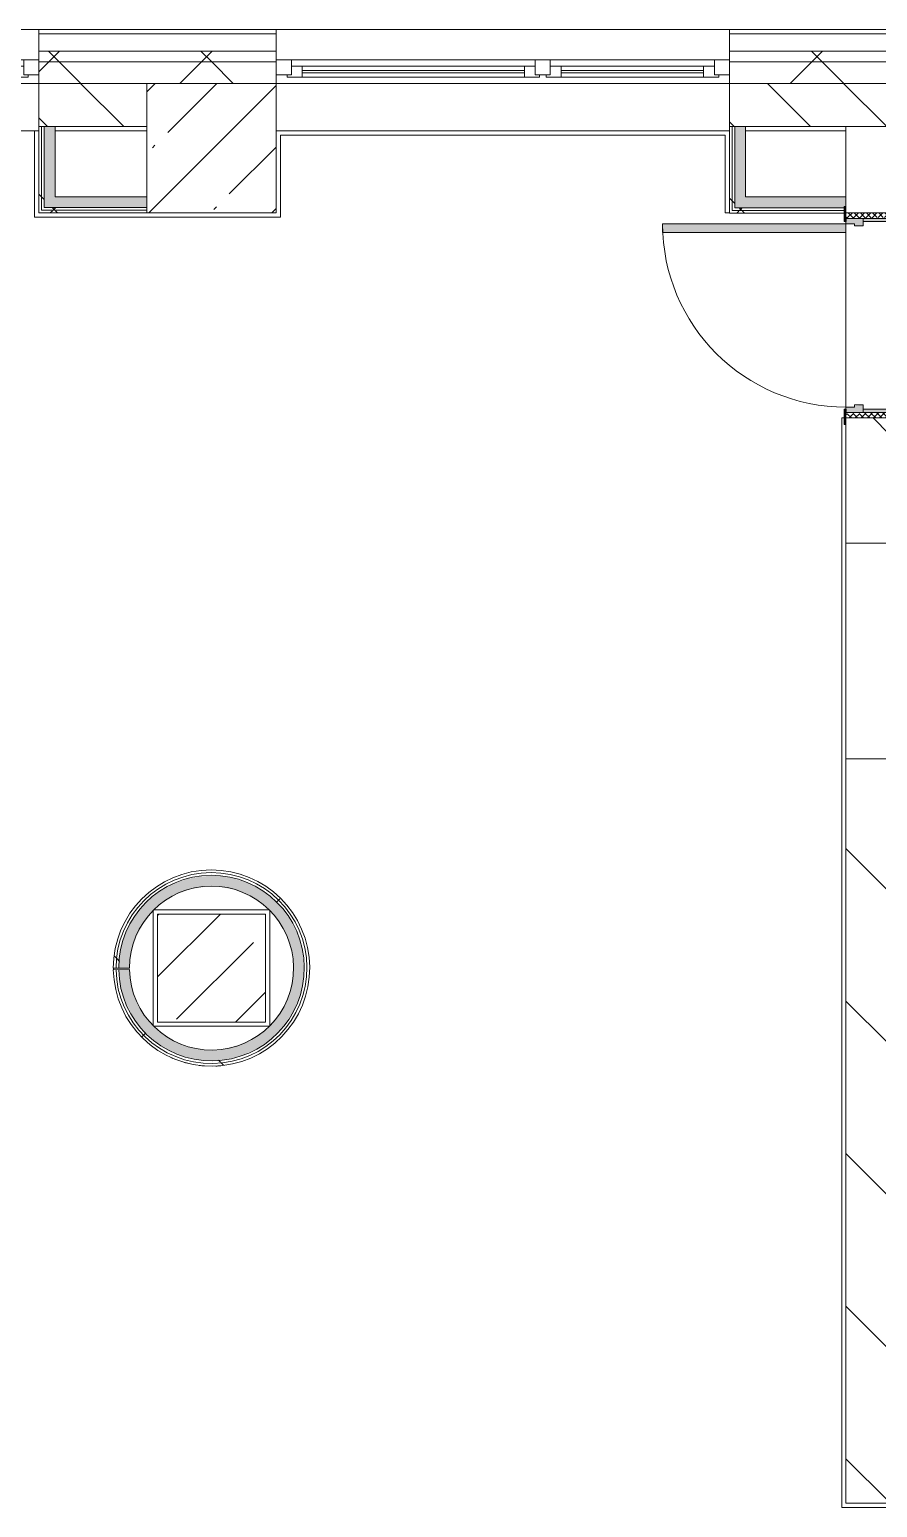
# Model space of a CAD drawing. Header units: millimetres. Extents: x -4196 to 190310, y -8553 to 29000.
# Drawn here: x 106963 to 110892, y 20500 to 27350 of the extents above; entities that cross this region are included whole.
import ezdxf

# ---------------------------------------------------------------- set-up
doc = ezdxf.new("R2010")
doc.units = ezdxf.units.MM
for name, color, linetype, lineweight, true_color in [('A-DOOR-1', 7, 'Continuous', 5, 0xaaaaaa), ('A-DOOR-2', 7, 'Continuous', 5, 0xe2e2e2), ('A-DOOR-FRAM-1', 7, 'Continuous', 5, 0xe2e2e2), ('A-DOOR-FRAM-2', 7, 'Continuous', 5, 0xaaaaaa), ('A-FLOR-1', 7, 'Continuous', 5, 0xaaaaaa), ('I-WALL-1', 7, 'Continuous', 5, 0xe7e7e7), ('I-WALL-2', 7, 'Continuous', 9, 0xe7e7e7)]:
    doc.layers.add(name, color=color, linetype=linetype, lineweight=lineweight, true_color=true_color)
for name, color, linetype, lineweight in [('A-GLAZ-1', 7, 'Continuous', 5), ('A-WALL', 7, 'Continuous', 9), ('A-WALL-4', 7, 'Continuous', 5), ('I-WALL-3', 7, 'Continuous', 5), ('S-COLS-2', 7, 'Continuous', 5)]:
    doc.layers.add(name, color=color, linetype=linetype, lineweight=lineweight)
pattern_1 = [(45, (59346.5, 0), (-353.5534, 353.5534), []), (135, (59346.5, 0), (-353.5534, -353.5534), [])]
pattern_2 = [(45, (59346.5, 0), (-530.33, 530.33), []), (135, (59346.5, 0), (-530.33, -530.33), [])]

# ---------------------------------------------------------------- blocks, each defined once
blk = doc.blocks.new('BSC_Колонна _Прямоугольная - 500х500-V125-1_6_1_птичка')
at = {"layer": 'S-COLS-2'}
h = blk.add_hatch(dxfattribs=at)
h.set_pattern_fill('FP_170', color=256, style=0, pattern_type=2)
h.set_pattern_definition([(45, (-48460, -23000), (-285.123, 285.123), []), (45, (-48174.88, -23000), (-285.123, 285.123), [504.031, -100.806, 16.764, -84.042])])
h.paths.add_polyline_path([(-250, -250), (250, -250), (250, 250), (-250, 250), (-250, 67)])
for p, q in [((250, 250), (-250, 250)), ((-250, 250), (-250, -250)), ((250, -250), (250, 250)), ((-250, -250), (250, -250))]:
    blk.add_line(p, q, dxfattribs=at)
blk = doc.blocks.new('120_Окно_СКБ_2Ст - 120_Окно_СКБ_2Ст 3100х2500 _мал_створка слева_-22273855-1_6_1_птичка')
at = {"layer": 'A-GLAZ-1'}
for p, q in [((-1550, -75), (-1550, -5)), ((-1550, -5), (-1480, -5)), ((1550, -5), (-1550, -5)), ((-1480, -5), (-1480, -75)), ((650, -35), (-1480, -35)), ((-1480, -35), (-1480, -75)), ((-1430, -85), (-1430, -35)), ((-1430, -55), (600, -55)), ((600, -65), (-1430, -65)), ((600, -85), (600, -35)), ((650, -75), (650, -5)), ((650, -5), (720, -5)), ((650, -75), (650, -35)), ((720, -5), (720, -75)), ((1480, -35), (720, -35)), ((720, -35), (720, -75)), ((770, -85), (770, -35)), ((770, -55), (1430, -55)), ((1430, -65), (770, -65)), ((1430, -85), (1430, -35)), ((1480, -75), (1480, -5)), ((1480, -5), (1550, -5)), ((1480, -75), (1480, -35)), ((1550, -5), (1550, -75)), ((-1480, -75), (-1550, -75)), ((-1550, -75), (-1500, -75)), ((-1480, -75), (-1500, -75)), ((-1500, -75), (-1500, -85)), ((-1500, -85), (670, -85)), ((670, -85), (-1500, -85)), ((720, -75), (650, -75)), ((670, -75), (650, -75)), ((670, -75), (700, -75)), ((670, -85), (670, -75)), ((720, -75), (700, -75)), ((700, -75), (700, -85)), ((700, -85), (1500, -85)), ((1500, -85), (700, -85)), ((1550, -75), (1480, -75)), ((1500, -75), (1480, -75)), ((1500, -75), (1550, -75)), ((1500, -85), (1500, -75))]:
    blk.add_line(p, q, dxfattribs=at)
blk = doc.blocks.new('120_Окно_СКБ_2Ст - 120_Окно_СКБ_2Ст 2100х2400 _мал створка справа_-19092174-1_6_1_птичка')
at = {"layer": 'A-GLAZ-1'}
for p, q in [((-1050, -75), (-1050, -5)), ((-1050, -5), (-980, -5)), ((1050, -5), (-1050, -5)), ((-980, -5), (-980, -75)), ((150, -35), (-980, -35)), ((-980, -35), (-980, -75)), ((-930, -85), (-930, -35)), ((-930, -55), (100, -55)), ((100, -65), (-930, -65)), ((100, -85), (100, -35)), ((150, -75), (150, -5)), ((150, -5), (220, -5)), ((150, -75), (150, -35)), ((220, -5), (220, -75)), ((980, -35), (220, -35)), ((220, -35), (220, -75)), ((270, -85), (270, -35)), ((270, -55), (930, -55)), ((930, -65), (270, -65)), ((930, -85), (930, -35)), ((980, -75), (980, -5)), ((980, -5), (1050, -5)), ((980, -75), (980, -35)), ((1050, -5), (1050, -75)), ((-980, -75), (-1050, -75)), ((-1050, -75), (-1000, -75)), ((-980, -75), (-1000, -75)), ((-1000, -75), (-1000, -85)), ((-1000, -85), (170, -85)), ((170, -85), (-1000, -85)), ((220, -75), (150, -75)), ((170, -75), (150, -75)), ((170, -75), (200, -75)), ((170, -85), (170, -75)), ((220, -75), (200, -75)), ((200, -75), (200, -85)), ((200, -85), (1000, -85)), ((1000, -85), (200, -85)), ((1050, -75), (980, -75)), ((1000, -75), (980, -75)), ((1000, -75), (1050, -75)), ((1000, -85), (1000, -75))]:
    blk.add_line(p, q, dxfattribs=at)
blk = doc.blocks.new('110_Дверь_СКБ_1Ст_Внутренняя1 - Д-26л 950х2100 EIW30-32941023-1_6_1_птичка')
at = {"layer": 'A-DOOR-1'}
h = blk.add_hatch(dxfattribs=at)
h.set_pattern_fill('FP_119', color=256, style=0, pattern_type=2)
h.set_pattern_definition([(135, (1826.41, 164.685), (-14.14214, -14.14214), []), (225, (1826.41, 164.685), (14.14214, -14.14214), [])])
h.paths.add_polyline_path([(462.5, 100), (467.5, -100), (487.5, -100), (487.5, 100), (467.5, 100)])
at = {"layer": 'A-DOOR-2'}
h = blk.add_hatch(color=256, dxfattribs=at)
h.paths.add_polyline_path([(-437.5, 92.9), (-437.5, 20), (-402.5, 20), (-407.2, 60), (-412.5, 65.8), (-412.5, 100), (-437.5, 94.9), (-437.5, 94)])
h.paths.add_polyline_path([(427.5, 44), (427.5, 20), (462.5, 20), (462.5, 100), (437.5, 100), (437.5, 60), (427.5, 60)])
at = {"layer": 'A-DOOR-FRAM-1'}
for points in [[(397.5, 100), (437.5, 100), (437.5, 950), (397.5, 950), (397.5, 120)], [(-492.5, 102.9), (-492.5, 100), (-422.5, 100), (-422.5, 108), (-492.5, 108)], [(447.5, 108), (447.5, 100), (517.5, 100), (517.5, 108), (462.5, 108)], [(-437.5, -100), (-422.5, -100), (-422.5, 20), (-437.5, 20)], [(447.5, -100), (462.5, -100), (462.5, 20), (447.5, 20)], [(-492.5, -100), (-492.5, -108), (-422.5, -108), (-422.5, -100), (-462.5, -100)], [(447.5, -100), (447.5, -108), (517.5, -108), (517.5, -100), (462.5, -100)]]:
    blk.add_hatch(color=256, dxfattribs=at).paths.add_polyline_path(points)
at = {"layer": 'A-DOOR-FRAM-2'}
h = blk.add_hatch(dxfattribs=at)
h.set_pattern_fill('FP_120', color=256, style=0, pattern_type=2)
h.set_pattern_definition([(45, (-296.384, 164.685), (-14.1421, 14.1421), []), (135, (-296.384, 164.685), (-14.1421, -14.1421), [])])
h.paths.add_polyline_path([(-462.5, -100), (-437.5, -100), (-443.3, 100), (-462.5, 100)])
at = {"layer": 'A-DOOR-1'}
for p, q in [((437.5, 950), (397.5, 950)), ((397.5, 950), (397.5, 100)), ((437.5, 100), (437.5, 950)), ((397.5, 100), (437.5, 100))]:
    blk.add_line(p, q, dxfattribs=at)
blk.add_arc((437.5, 100), 850, 90, 180, dxfattribs=at)
at = {"layer": 'A-DOOR-FRAM-2'}
for p, q in [((-422.5, 108), (-492.5, 108)), ((-492.5, 108), (-492.5, 100)), ((-492.5, 100), (-422.5, 100)), ((-437.5, 100), (-462.5, 100)), ((-462.5, 100), (-462.5, -100)), ((-412.5, 100), (-437.5, 100)), ((-437.5, 100), (-437.5, 20)), ((-437.5, -100), (-437.5, 100)), ((-422.5, 100), (-437.5, 100)), ((-437.5, 100), (-437.5, 99)), ((-437.5, 99), (-422.5, 99)), ((-422.5, 100), (-422.5, 108)), ((-422.5, 99), (-422.5, 100)), ((-412.5, 60), (-412.5, 100)), ((437.5, 100), (437.5, 60)), ((462.5, 100), (437.5, 100)), ((517.5, 108), (447.5, 108)), ((447.5, 108), (447.5, 100)), ((462.5, 100), (447.5, 100)), ((447.5, 100), (447.5, 99)), ((447.5, 100), (517.5, 100)), ((447.5, 99), (462.5, 99)), ((462.5, 20), (462.5, 100)), ((487.5, 100), (462.5, 100)), ((462.5, 100), (462.5, -100)), ((462.5, 99), (462.5, 100)), ((487.5, -100), (487.5, 100)), ((517.5, 100), (517.5, 108)), ((-437.5, 20), (-402.5, 20)), ((-422.5, 20), (-437.5, 20)), ((-437.5, 20), (-437.5, -100)), ((-422.5, -100), (-422.5, 20)), ((-402.5, 60), (-412.5, 60)), ((-402.5, 20), (-402.5, 60)), ((437.5, 60), (427.5, 60)), ((427.5, 60), (427.5, 20)), ((427.5, 20), (462.5, 20)), ((462.5, 20), (447.5, 20)), ((447.5, 20), (447.5, -100)), ((462.5, -100), (462.5, 20)), ((-422.5, -100), (-492.5, -100)), ((-492.5, -100), (-492.5, -108)), ((-492.5, -108), (-422.5, -108)), ((-462.5, -100), (-437.5, -100)), ((-437.5, -100), (-422.5, -100)), ((-422.5, -108), (-422.5, -100)), ((447.5, -100), (462.5, -100)), ((517.5, -100), (447.5, -100)), ((447.5, -100), (447.5, -108)), ((447.5, -108), (517.5, -108)), ((462.5, -100), (487.5, -100)), ((517.5, -108), (517.5, -100))]:
    blk.add_line(p, q, dxfattribs=at)
blk = doc.blocks.new('DOR_Проход в стене_Прямоугольный - 1000x1500-23441848-1_6_1_птичка')
at = {"layer": 'A-DOOR-1'}
for p, q in [((500, 100), (-500, 100)), ((500, -100), (-500, -100))]:
    blk.add_line(p, q, dxfattribs=at)

msp = doc.modelspace()

# ---------------------------------------------------------------- hatches: boundary and pattern name
at = {"layer": 'A-WALL-4'}
h = msp.add_hatch(dxfattribs=at)
h.set_pattern_fill('FP_116', color=256, style=0, pattern_type=2)
h.set_pattern_definition(pattern_1)
h.paths.add_polyline_path([(142771.6, 27200), (144316.5, 27200), (144316.5, 27250), (139696.5, 27250), (139696.5, 27200), (142571.6, 27200)])
h.paths.add_polyline_path([(130156.5, 27200), (130156.5, 27250), (127556.5, 27250), (127556.5, 27200), (129656.5, 27200)])
h.paths.add_polyline_path([(126106.5, 27200), (126456.5, 27200), (126456.5, 27250), (125506.5, 27250), (125506.5, 27200)])
h.paths.add_polyline_path([(132256.5, 27200), (133596.5, 27200), (133596.5, 27250), (132256.5, 27250), (132256.5, 27210)])
h.paths.add_polyline_path([(136596.5, 27200), (136596.5, 27250), (135696.5, 27250), (135696.5, 27200), (136096.5, 27200)])
h.paths.add_polyline_path([(117051.5, 27200), (117051.5, 27250), (116206.5, 27250), (116206.5, 27200)])
h.paths.add_polyline_path([(119638.6, 27200), (120406.5, 27200), (120406.5, 27250), (119351.5, 27250), (119351.5, 27200)])
h.paths.add_polyline_path([(113206.5, 27200), (114106.5, 27200), (114106.5, 27250), (113206.5, 27250), (113206.5, 27210)])
h.paths.add_polyline_path([(108106.5, 27200), (108106.5, 27250), (107006.5, 27250), (107006.5, 27200), (107506.5, 27200)])
h.paths.add_polyline_path([(111106.5, 27200), (111106.5, 27250), (110206.5, 27250), (110206.5, 27200)])
h.paths.add_polyline_path([(103906.5, 27200), (103906.5, 27250), (101506.5, 27250), (101506.5, 27200), (102908, 27200)])
h = msp.add_hatch(dxfattribs=at)
h.set_pattern_fill('FP_116', color=256, style=0, pattern_type=2)
h.set_pattern_definition(pattern_1)
h.paths.add_polyline_path([(102106.5, 27100), (103906.5, 27100), (103906.5, 27200), (101506.5, 27200), (101506.5, 27100)])
h.paths.add_polyline_path([(120106.5, 27100), (120406.5, 27100), (120406.5, 27200), (119351.5, 27200), (119351.5, 27100), (119638.6, 27100)])
h.paths.add_polyline_path([(143446.5, 27100), (144316.5, 27100), (144311.9, 27200), (139696.5, 27198.1), (139696.5, 27100), (142771.6, 27100)])
h.paths.add_polyline_path([(110746.5, 27100), (111106.5, 27100), (111106.5, 27200), (110206.5, 27200), (110206.5, 27100)])
h.paths.add_polyline_path([(113206.5, 27100), (114106.5, 27100), (114106.5, 27200), (113206.5, 27200), (113206.5, 27140)])
h.paths.add_polyline_path([(107206.5, 27100), (108106.5, 27100), (108106.5, 27200), (107006.5, 27200), (107006.5, 27100)])
h.paths.add_polyline_path([(126456.5, 27100), (126456.5, 27102), (126424.5, 27102), (126424.5, 27110), (126456.5, 27110), (126456.5, 27200), (125506.5, 27200), (125506.5, 27100), (126424.5, 27100)])
h.paths.add_polyline_path([(117051.5, 27100), (117051.5, 27200), (116206.5, 27200), (116206.5, 27100), (116696.5, 27100)])
h.paths.add_polyline_path([(136096.5, 27100), (136596.5, 27100), (136596.5, 27200), (135696.5, 27200), (135696.5, 27100)])
h.paths.add_polyline_path([(127588.5, 27100), (130156.5, 27100), (130156.5, 27200), (127556.5, 27200), (127556.5, 27110), (127588.5, 27110), (127588.5, 27102), (127556.5, 27100)])
h.paths.add_polyline_path([(132886.5, 27100), (133596.5, 27100), (133596.5, 27200), (132256.5, 27200), (132256.5, 27100)])
h = msp.add_hatch(dxfattribs=at)
h.set_pattern_fill('FP_98', color=256, style=0, pattern_type=2)
h.set_pattern_definition([(135, (59346.5, 0), (-176.7767, -176.7767), [])])
h.paths.add_polyline_path([(116696.5, 26900), (117051.5, 26900), (117051.5, 27100), (116206.5, 27100), (116206.5, 26900)])
h.paths.add_polyline_path([(102106.5, 26900), (103906.5, 26900), (103906.5, 27100), (102106.5, 27100), (102106.5, 27061.4)])
h.paths.add_polyline_path([(110343.8, 26900), (111106.5, 26900), (111106.5, 27100), (110206.5, 27100), (110206.5, 26900)])
h.paths.add_polyline_path([(113206.5, 26900), (113506.5, 26900), (113506.5, 27100), (113206.5, 27100), (113206.5, 26969.4)])
h.paths.add_polyline_path([(139996.5, 26900), (139996.5, 27100), (139696.5, 27100), (139696.5, 26900)])
h.paths.add_polyline_path([(120106.5, 26900), (120406.5, 26900), (120406.5, 27100), (120106.5, 27100), (120106.5, 26953.9)])
h.paths.add_polyline_path([(136096.5, 26900), (136096.5, 27100), (135696.5, 27100), (135696.5, 26900), (135774.7, 26900)])
h.paths.add_polyline_path([(126406.5, 26900), (126406.5, 27100), (126106.5, 27100), (126106.5, 26900)])
h.paths.add_polyline_path([(119351.5, 26900), (119506.5, 26900), (119506.5, 27100), (119351.5, 27100), (119351.5, 26936.5)])
h.paths.add_polyline_path([(127552.5, 26900), (129656.5, 26900), (129656.5, 27100), (127552.5, 27100), (127552.5, 27091.3)])
h.paths.add_polyline_path([(133596.5, 26900), (133596.5, 27100), (133386.5, 27100), (133386.5, 26900)])
h.paths.add_polyline_path([(132886.5, 26900), (132886.5, 27100), (132256.5, 27100), (132256.5, 26900)])
h.paths.add_polyline_path([(107006.5, 26900), (107506.5, 26900), (107506.5, 27100), (107006.5, 27100), (107006.5, 27079.6)])
at = {"layer": 'I-WALL-1'}
for points in [[(107081.5, 26525), (107081.5, 26900), (107031.5, 26900), (107031.5, 26525)], [(107081.5, 26525), (107506.5, 26525), (107506.5, 26575), (107081.5, 26575)], [(107794.4, 22570.2), (107867, 22574.3), (107937.9, 22590.6), (108020.2, 22628.2), (108080.8, 22670.4), (108136.8, 22726.9), (108180.5, 22790.9), (108209.7, 22855), (108223.7, 22895.9), (108235.3, 22969.6), (108229.8, 23067), (108221.7, 23112), (108196.8, 23180.3), (108147.5, 23259.9), (108107.9, 23305.7), (108048.5, 23354.3), (107982.6, 23391.1), (107911.9, 23415.7), (107838.4, 23427.6), (107753.8, 23425.2), (107689.6, 23412.3), (107620.8, 23386.2), (107555.4, 23347.2), (107521.6, 23322.1), (107471.4, 23269.4), (107430.8, 23209.1), (107400.9, 23142.8), (107382.2, 23067), (107377.9, 23000), (107426.6, 23000.8), (107432.6, 23067.6), (107450.6, 23133.1), (107497.3, 23218.3), (107541.2, 23270), (107579.9, 23303.9), (107644.7, 23342.4), (107714.2, 23367.1), (107786.2, 23377.9), (107838.4, 23377.5), (107911.9, 23363.6), (107982.6, 23335), (108020.2, 23313.5), (108076.5, 23266), (108114.8, 23221.5), (108147.5, 23167.7), (108171.9, 23104.3), (108184.6, 23037.6), (108184.6, 22965.9), (108169.7, 22891.4), (108143.8, 22827.1), (108116.5, 22780.2), (108056.5, 22715.5), (107995.1, 22671.8), (107937.9, 22644.9), (107867, 22626.4), (107828.9, 22620.7), (107761, 22622.7), (107694.6, 22636.8), (107628, 22664.9), (107555.4, 22716.7), (107524.6, 22745.2), (107483.7, 22799.4), (107450, 22870.8), (107433.9, 22925.2), (107426.6, 22992.8), (107376.6, 22991.8), (107384.1, 22919.5), (107408.4, 22839.5), (107453.2, 22757.6), (107482.6, 22718.1), (107555.4, 22652.8), (107614.4, 22617), (107669.7, 22593.6), (107722.2, 22578.3), (107761, 22574)]]:
    msp.add_hatch(color=256, dxfattribs=at).paths.add_polyline_path(points)
at = {"layer": 'I-WALL-2'}
for points in [[(110281.5, 26524), (110281.5, 26900), (110231.5, 26900), (110231.5, 26524)], [(110466, 26524), (110738.5, 26524), (110738.5, 26530), (110746.5, 26530), (110746.5, 26574), (110281.5, 26574), (110281.5, 26524), (110343.8, 26524)]]:
    msp.add_hatch(color=256, dxfattribs=at).paths.add_polyline_path(points)
at = {"layer": 'I-WALL-3'}
h = msp.add_hatch(dxfattribs=at)
h.set_pattern_fill('FP_208', color=256, style=0, pattern_type=2)
h.set_pattern_definition(pattern_2)
h.paths.add_polyline_path([(107006.5, 26500), (107019, 26500), (107019, 26900), (107006.5, 26900), (107006.5, 26512.5)])
h = msp.add_hatch(dxfattribs=at)
h.set_pattern_fill('FP_208', color=256, style=0, pattern_type=2)
h.set_pattern_definition(pattern_2)
h.paths.add_polyline_path([(107019, 26512.5), (107031.5, 26516.4), (107031.5, 26900), (107019, 26900), (107019, 26516.4)])
h = msp.add_hatch(dxfattribs=at)
h.set_pattern_fill('FP_208', color=256, style=0, pattern_type=2)
h.set_pattern_definition(pattern_2)
h.paths.add_polyline_path([(110206.5, 26499), (110219, 26500), (110219, 26900), (110206.5, 26900), (110206.5, 26500)])
h = msp.add_hatch(dxfattribs=at)
h.set_pattern_fill('FP_208', color=256, style=0, pattern_type=2)
h.set_pattern_definition(pattern_2)
h.paths.add_polyline_path([(110219, 26511.5), (110231.5, 26511.5), (110231.5, 26900), (110219, 26900), (110219, 26539.9)])
h = msp.add_hatch(dxfattribs=at)
h.set_pattern_fill('FP_115', color=256, style=0, pattern_type=2)
h.set_pattern_definition([(135, (59346.5, 0), (-353.5534, -353.5534), [])])
h.paths.add_polyline_path([(110746.5, 20520), (110946.5, 20520), (110946.5, 23970), (110746.5, 23970), (110746.5, 20521.7)])
h.paths.add_polyline_path([(110946.5, 24970), (110946.5, 25550), (110746.5, 25550), (110746.5, 24970)])
h.paths.add_polyline_path([(110946.5, 26500), (110946.5, 26900), (110746.5, 26895.5), (110746.5, 26500), (110839.3, 26500)])
h = msp.add_hatch(dxfattribs=at)
h.set_pattern_fill('FP_208', color=256, style=0, pattern_type=2)
h.set_pattern_definition(pattern_2)
h.paths.add_polyline_path([(107506.5, 26500), (107506.5, 26512.5), (107019, 26509.4), (107019, 26500), (107497.3, 26500)])
h = msp.add_hatch(dxfattribs=at)
h.set_pattern_fill('FP_208', color=256, style=0, pattern_type=2)
h.set_pattern_definition(pattern_2)
h.paths.add_polyline_path([(107406.8, 26512.5), (107506.5, 26516.4), (107506.5, 26525), (107031.5, 26525), (107031.5, 26512.5), (107400.1, 26512.5)])
h = msp.add_hatch(dxfattribs=at)
h.set_pattern_fill('FP_208', color=256, style=0, pattern_type=2)
h.set_pattern_definition(pattern_2)
h.paths.add_polyline_path([(110343.8, 26499), (110738.5, 26500), (110738.5, 26511.5), (110219, 26508.4), (110219, 26499), (110281.5, 26499)])
h = msp.add_hatch(dxfattribs=at)
h.set_pattern_fill('FP_208', color=256, style=0, pattern_type=2)
h.set_pattern_definition(pattern_2)
h.paths.add_polyline_path([(110660.4, 26511.5), (110738.5, 26511.7), (110738.5, 26524), (110231.5, 26524), (110231.5, 26511.5), (110343.8, 26511.5)])
h = msp.add_hatch(dxfattribs=at)
h.set_pattern_fill('FP_208', color=256, style=0, pattern_type=2)
h.set_pattern_definition(pattern_2)
h.paths.add_polyline_path([(107775.5, 22546.1), (107868.8, 22550.5), (107945.1, 22568), (108020.2, 22600), (108080.7, 22638.7), (108129.6, 22681.1), (108175.9, 22735.9), (108211.7, 22794.2), (108239.6, 22861.9), (108256.3, 22934.1), (108259.9, 23021), (108245.9, 23112), (108221.7, 23182.4), (108189.1, 23243.5), (108147, 23299.8), (108085.4, 23357.5), (108026.9, 23396.3), (107968.8, 23423.8), (107912.1, 23442.3), (107838.7, 23453.6), (107748.5, 23450.1), (107683, 23437.1), (107615.5, 23412.3), (107537.7, 23365.5), (107486.6, 23322.1), (107430.8, 23254), (107400.9, 23204.3), (107370.3, 23124.8), (107357, 23067), (107353, 23000), (107364, 23000), (107377.2, 23100.9), (107400.9, 23173.2), (107430.8, 23231.4), (107471.4, 23287.5), (107521.6, 23337.6), (107579.9, 23379.4), (107672.2, 23420), (107714.2, 23432.5), (107786.2, 23442), (107889, 23433.2), (107964, 23411.9), (108026.7, 23382.1), (108090.4, 23337.4), (108145.3, 23282.2), (108187.4, 23222.2), (108219.4, 23154.7), (108239.5, 23083), (108247, 23040.4), (108242.6, 22934.8), (108224.8, 22860.7), (108200.2, 22801.1), (108165.5, 22743.1), (108118.7, 22687.8), (108056.5, 22636.4), (107994.7, 22600.8), (107922.6, 22574.3), (107843.8, 22560.5), (107761, 22561.4), (107694.6, 22573.4), (107623.8, 22598.6), (107555.4, 22637.5), (107501.4, 22681.4), (107450, 22740.4), (107421, 22783.7), (107384.1, 22873.3), (107371.2, 22923.3), (107359, 22991.5), (107351.6, 22991.3), (107359.2, 22916.6), (107392, 22816), (107424, 22756.1), (107476.6, 22688.9), (107527.8, 22642.2), (107586.9, 22603.1), (107652.3, 22573.3), (107719.7, 22554.5), (107774.9, 22546.2)])
h = msp.add_hatch(dxfattribs=at)
h.set_pattern_fill('FP_208', color=256, style=0, pattern_type=2)
h.set_pattern_definition(pattern_2)
h.paths.add_polyline_path([(107794.1, 22557.7), (107896.1, 22568.2), (107970.3, 22590.6), (108035.4, 22623), (108099.4, 22670.4), (108136.3, 22706.2), (108179.6, 22763.3), (108213.4, 22827.1), (108239.1, 22913.2), (108247.7, 22966.8), (108242.4, 23067), (108229.3, 23127.4), (108196.8, 23205.5), (108159.3, 23265.2), (108107.9, 23322.2), (108039.1, 23374.6), (107982.6, 23404.5), (107911.9, 23428.4), (107838.4, 23440), (107764.1, 23439.1), (107687.7, 23424.8), (107617.2, 23398.4), (107555.4, 23362.8), (107497.3, 23314.6), (107447.2, 23255.9), (107406.8, 23186.3), (107382.6, 23122), (107369.7, 23067), (107364, 23000), (107376.5, 23000), (107389.1, 23097.4), (107406.8, 23155.9), (107447.2, 23233.6), (107478.9, 23277.3), (107534.2, 23331.4), (107601.5, 23376.4), (107660.1, 23403.2), (107714.2, 23420), (107786.2, 23429.5), (107889, 23420.5), (107953.7, 23402.5), (108020.2, 23371.5), (108076.5, 23333), (108128, 23283.6), (108173, 23222.2), (108206.2, 23154.7), (108221.7, 23112), (108234.6, 23037.6), (108234.6, 22963.4), (108222.7, 22892.9), (108200.2, 22827.1), (108150.6, 22744.5), (108119.6, 22705.4), (108056.5, 22651.2), (107995.1, 22614.4), (107924, 22587.4), (107849.7, 22573.3), (107761, 22574), (107692.6, 22586.9), (107628, 22610.4), (107561.1, 22648.8), (107519.7, 22680.7), (107467, 22737.9), (107424, 22806.6), (107403.5, 22850.2), (107384.1, 22919.5), (107371.8, 22991.7), (107364.1, 22991.6), (107377.9, 22895.5), (107403.7, 22820.4), (107434.8, 22762.1), (107476.6, 22706.5), (107527.8, 22657.3), (107606.5, 22607), (107677.4, 22578.3), (107722.2, 22565.8), (107793.3, 22557.8)])
at = {"layer": 'S-COLS-2'}
h = msp.add_hatch(dxfattribs=at)
h.set_pattern_fill('FP_97', color=256, style=0, pattern_type=2)
h.set_pattern_definition([(45, (59346.5, 0), (-285.123, 285.123), []), (45, (59631.6, 0), (-285.123, 285.123), [504.031, -100.806, 16.764, -84.042])])
h.paths.add_polyline_path([(107764.1, 26500), (108106.5, 26500), (108106.5, 27100), (107506.5, 27100), (107506.5, 26500), (107555.4, 26500)])

# ---------------------------------------------------------------- linework, layer by layer
at = {"layer": 'A-FLOR-1'}
for p, q in [((106986.5, 26480), (106986.5, 26880)), ((110186.5, 26860), (108126.5, 26860)), ((108126.5, 26860), (108126.5, 26480)), ((110186.5, 26500), (110186.5, 26860)), ((108126.5, 26480), (106986.5, 26480)), ((110207.5, 26500), (110186.5, 26500)), ((110726.5, 20500), (110726.5, 25550)), ((110726.5, 25550), (110738.5, 25550)), ((107536.5, 23265.4), (107536.5, 22734.2)), ((108072.9, 23270), (107541.2, 23270)), ((108076.5, 22733.3), (108076.5, 23266)), ((107541, 22730), (108073.6, 22730)), ((117256.5, 20500), (110726.5, 20500))]:
    msp.add_line(p, q, dxfattribs=at)
for start, end in [(180, 180.91321), (245.51396, 246.83006), (253.98466, 256.37721), (262.7207, 265.92436), (272.48204, 275.47151)]:
    msp.add_arc((107806.5, 22998.6), 453.6, start, end, dxfattribs=at)
at = {"layer": 'A-WALL'}
for p, q in [((108106.5, 27330), (107006.5, 27330)), ((111106.5, 27330), (110206.5, 27330)), ((108106.5, 27250), (107006.5, 27250)), ((108106.5, 27200), (107006.5, 27200)), ((111106.5, 27250), (110206.5, 27250)), ((111106.5, 27200), (110206.5, 27200)), ((107506.5, 27100), (107006.5, 27100)), ((107006.5, 27100), (107506.5, 27100)), ((111106.5, 27100), (110206.5, 27100)), ((110206.5, 27100), (111106.5, 27100)), ((107019, 26900), (107019, 26512.5)), ((107031.5, 26900), (107031.5, 26525)), ((110219, 26511.5), (110219, 26900)), ((110231.5, 26524), (110231.5, 26900)), ((110946.5, 26900), (110746.5, 26900)), ((107019, 26512.5), (107506.5, 26512.5)), ((107031.5, 26525), (107506.5, 26525)), ((110738.5, 26511.5), (110219, 26511.5)), ((110738.5, 26524), (110231.5, 26524))]:
    msp.add_line(p, q, dxfattribs=at)
for radius in [442.5, 430]:
    msp.add_arc((107806.5, 23000), radius, 181.09218, 180, dxfattribs=at)
at = {"layer": 'A-WALL-4'}
for p, q in [((101506.5, 27350), (111106.5, 27350)), ((107006.5, 27350), (107006.5, 27100)), ((108106.5, 27100), (108106.5, 27350)), ((110206.5, 27350), (110206.5, 27100)), ((107006.5, 27100), (103906.5, 27100)), ((107006.5, 27100), (107006.5, 26900)), ((107506.5, 26900), (107506.5, 27100)), ((110206.5, 27100), (107506.5, 27100)), ((110206.5, 27100), (110206.5, 26900)), ((107081.5, 26900), (107506.5, 26900)), ((110281.5, 26900), (110746.5, 26900))]:
    msp.add_line(p, q, dxfattribs=at)
at = {"layer": 'I-WALL-3'}
for p, q in [((103906.5, 27100), (107006.5, 27100)), ((108106.5, 27100), (110206.5, 27100)), ((107007.1, 26880), (102126.5, 26880)), ((107081.5, 26900), (107006.5, 26900)), ((107006.5, 26900), (107006.5, 26500)), ((107081.5, 26575), (107081.5, 26900)), ((107506.5, 26880), (107081.5, 26880)), ((110206.5, 26880), (108106.5, 26880)), ((110206.5, 26900), (110206.5, 26499)), ((110281.5, 26900), (110206.5, 26900)), ((110281.5, 26574), (110281.5, 26900)), ((110746.5, 26880), (110281.5, 26880)), ((110746.5, 26900), (110746.5, 26530)), ((107506.5, 26575), (107081.5, 26575)), ((107506.5, 26500), (107506.5, 26575)), ((110746.5, 26574), (110281.5, 26574)), ((110746.5, 26530), (110746.5, 26574)), ((107006.5, 26500), (107506.5, 26500)), ((110206.5, 26499), (110738.5, 26499)), ((110746.5, 25600), (110746.5, 26410)), ((110746.5, 25520), (110746.5, 20520)), ((110746.5, 24970), (110946.5, 24970)), ((115196.5, 23970), (110746.5, 23970)), ((107351.5, 23000), (107426.5, 23000)), ((107426.6, 22992.8), (107351.6, 22991.3)), ((110746.5, 20520), (117276.5, 20520))]:
    msp.add_line(p, q, dxfattribs=at)
for radius in [455, 380]:
    msp.add_arc((107806.5, 23000), radius, 181.09218, 180, dxfattribs=at)
at = {"layer": 'S-COLS-2'}
for p, q in [((108106.5, 27100), (107506.5, 27100)), ((107506.5, 27100), (107506.5, 26900)), ((108106.5, 26500), (108106.5, 27100)), ((107506.5, 26900), (107506.5, 26500)), ((107506.5, 26500), (108106.5, 26500))]:
    msp.add_line(p, q, dxfattribs=at)

# ---------------------------------------------------------------- block references
at = {"layer": 'A-DOOR-1', "rotation": 89.9999999999999}
for name, p in [('110_Дверь_СКБ_1Ст_Внутренняя1 - Д-26л 950х2100 EIW30-32941023-1_6_1_птичка', (110846.5, 26012.5)), ('DOR_Проход в стене_Прямоугольный - 1000x1500-23441848-1_6_1_птичка', (110846.5, 24470))]:
    msp.add_blockref(name, p, dxfattribs=at)
at = {"layer": 'A-GLAZ-1'}
for name, p in [('120_Окно_СКБ_2Ст - 120_Окно_СКБ_2Ст 3100х2500 _мал_створка слева_-22273855-1_6_1_птичка', (105456.5, 27215)), ('120_Окно_СКБ_2Ст - 120_Окно_СКБ_2Ст 2100х2400 _мал створка справа_-19092174-1_6_1_птичка', (109156.5, 27215))]:
    msp.add_blockref(name, p, dxfattribs=at)
at = {"layer": 'S-COLS-2'}
msp.add_blockref('BSC_Колонна _Прямоугольная - 500х500-V125-1_6_1_птичка', (107806.5, 23000), dxfattribs=at)

doc.saveas('drawing.dxf')
